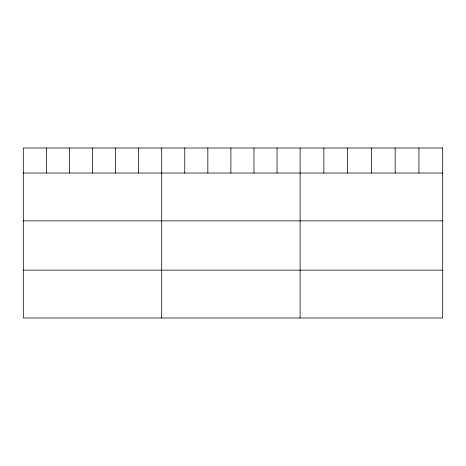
<?xml version="1.0" encoding="UTF-8"?>
<svg xmlns="http://www.w3.org/2000/svg" width="466" height="466" viewBox="0 0 466 466"><rect width="100%" height="100%" fill="white"/><g stroke="black" fill="none" stroke-linecap="round" stroke-linejoin="round"><path stroke-width="0.7" d="M23.3 173.037L442.7 173.037M23.3 220.872L442.7 220.872M23.3 270.158L442.7 270.158M418.934 148.007L418.934 173.037M395.168 148.007L395.168 173.037M371.402 148.007L371.402 173.037M347.636 148.007L347.636 173.037M323.87 148.007L323.87 173.037M300.104 148.007L300.104 317.993M277.037 148.007L277.037 173.037M253.97 148.007L253.97 173.037M230.903 148.007L230.903 173.037M207.836 148.007L207.836 173.037M184.769 148.007L184.769 173.037M161.702 148.007L161.702 317.993M138.635 148.007L138.635 173.037M115.568 148.007L115.568 173.037M92.501 148.007L92.501 173.037M69.434 148.007L69.434 173.037M46.367 148.007L46.367 173.037M442.7 148.007L23.3 148.007L23.3 317.993L442.7 317.993L442.7 148.007"/></g></svg>
